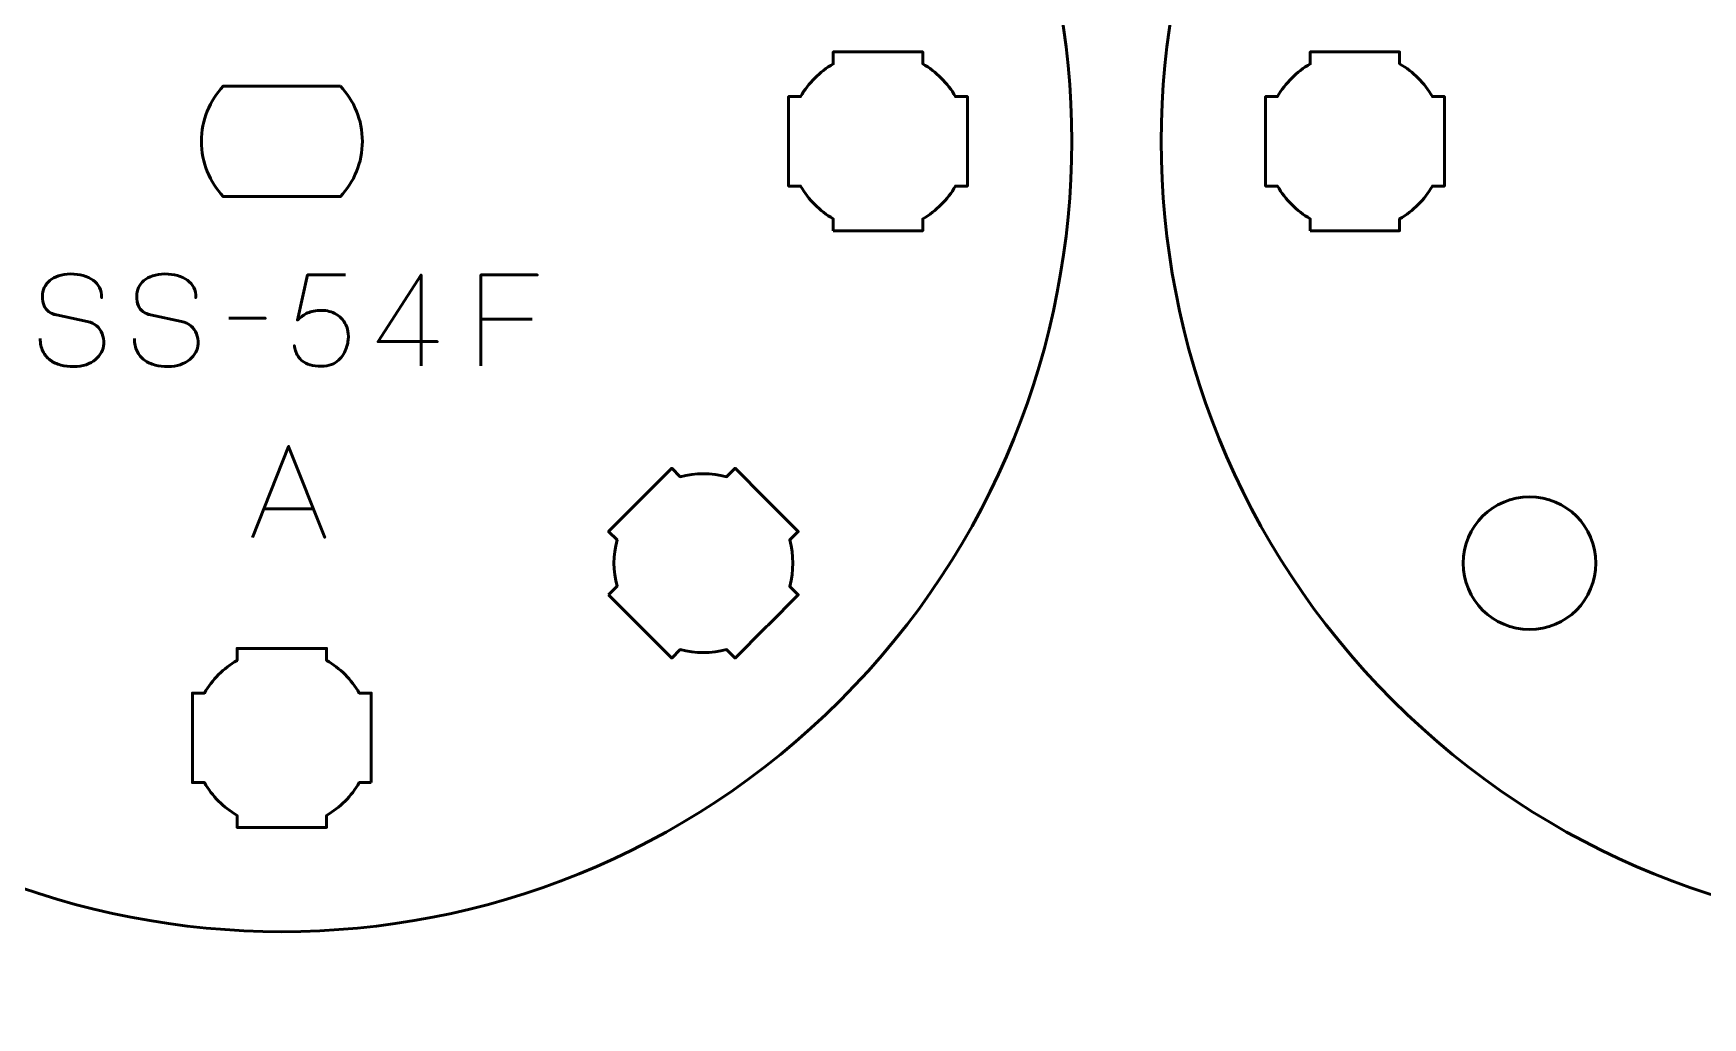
# Model space of a CAD drawing. Header units: centimetres. Extents: x -21 to 0, y -29.7 to 0.
# Drawn here: x -15.23 to -9.63, y -6.19 to -2.89 of the extents above; entities that cross this region are included whole.
import ezdxf

# ---------------------------------------------------------------- set-up
doc = ezdxf.new("R2010")
doc.units = ezdxf.units.CM
doc.header["$MEASUREMENT"] = 0
doc.layers.add('Layer 1', color=7, linetype='Continuous')

msp = doc.modelspace()

# ---------------------------------------------------------------- linework, layer by layer
at = {"layer": 'Layer 1', "color": 1, "lineweight": 53}
msp.add_open_spline([(-21.00003, -29.19995), (-21.00003, -29.19995), (-21.00003, -2.29992), (-21.00003, -2.29992), (-21.00003, -2.29992), (-21.00003, -2.21709), (-20.93286, -2.14992), (-20.85003, -2.14992), (-20.85003, -2.14992), (-20.7672, -2.14992), (-20.70003, -2.08275), (-20.70003, -1.99992), (-20.70003, -1.99992), (-20.70003, -1.91709), (-20.7672, -1.84992), (-20.85003, -1.84992), (-20.85003, -1.84992), (-20.93286, -1.84992), (-21.00003, -1.78275), (-21.00003, -1.69992), (-21.00003, -1.69992), (-21.00003, -1.61709), (-20.93286, -1.54992), (-20.85003, -1.54992), (-20.85003, -1.54992), (-20.7672, -1.54992), (-20.70003, -1.48275), (-20.70003, -1.39992), (-20.70003, -1.39992), (-20.70003, -1.31709), (-20.7672, -1.24992), (-20.85003, -1.24992), (-20.85003, -1.24992), (-20.93286, -1.24992), (-21.00003, -1.18275), (-21.00003, -1.09992), (-21.00003, -1.09992), (-21.00003, -1.09992), (-21.00003, -0.49992), (-21.00003, -0.49992), (-21.00003, -0.49992), (-21.00003, -0.22295), (-20.77694, 0.00004), (-20.49994, 0.00004), (-20.49994, 0.00004), (-20.49994, 0.00004), (-0.50008, 0.00004), (-0.50008, 0.00004), (-0.50008, 0.00004), (-0.22294, 0.00004), (0.00002, -0.22295), (0.00002, -0.49992), (0.00002, -0.49992), (0.00002, -0.49992), (0.00002, -29.19995), (0.00002, -29.19995), (0.00002, -29.19995), (0.00002, -29.47695), (-0.22294, -29.70004), (-0.50008, -29.70004), (-0.50008, -29.70004), (-0.50008, -29.70004), (-20.49994, -29.70004), (-20.49994, -29.70004), (-20.49994, -29.70004), (-20.77694, -29.70004), (-21.00003, -29.47695), (-21.00003, -29.19995)], degree=3, knots=[0, 0, 0, 0, 0.0588235, 0.0588235, 0.0588235, 0.0588235, 0.1176471, 0.1176471, 0.1176471, 0.1176471, 0.1764706, 0.1764706, 0.1764706, 0.1764706, 0.2352941, 0.2352941, 0.2352941, 0.2352941, 0.2941176, 0.2941176, 0.2941176, 0.2941176, 0.3529412, 0.3529412, 0.3529412, 0.3529412, 0.4117647, 0.4117647, 0.4117647, 0.4117647, 0.4705882, 0.4705882, 0.4705882, 0.4705882, 0.5294118, 0.5294118, 0.5294118, 0.5294118, 0.5882353, 0.5882353, 0.5882353, 0.5882353, 0.6470588, 0.6470588, 0.6470588, 0.6470588, 0.7058824, 0.7058824, 0.7058824, 0.7058824, 0.7647059, 0.7647059, 0.7647059, 0.7647059, 0.8235294, 0.8235294, 0.8235294, 0.8235294, 0.8823529, 0.8823529, 0.8823529, 0.8823529, 0.9411765, 0.9411765, 0.9411765, 0.9411765, 1, 1, 1, 1], dxfattribs=at)
at = {"layer": 'Layer 1', "color": 3, "lineweight": 53}
for points in [[(-16.27383, -1.37613), (-15.23913, -0.34143), (-13.5609, -0.34143), (-12.52617, -1.37616), (-12.52617, -1.37616), (-11.49147, -2.41086), (-11.49147, -4.0891), (-12.52617, -5.1238), (-12.52617, -5.1238), (-13.5609, -6.15853), (-15.23913, -6.15853), (-16.27383, -5.12383), (-16.27383, -5.12383), (-17.30856, -4.0891), (-17.30856, -2.41086), (-16.27383, -1.37613)], [(-10.67383, -1.37613), (-9.63913, -0.34143), (-7.9609, -0.34143), (-6.92617, -1.37616), (-6.92617, -1.37616), (-5.89147, -2.41086), (-5.89147, -4.0891), (-6.92617, -5.1238), (-6.92617, -5.1238), (-7.9609, -6.15853), (-9.63913, -6.15853), (-10.67383, -5.12383), (-10.67383, -5.12383), (-11.70856, -4.0891), (-11.70856, -2.41086), (-10.67383, -1.37613)]]:
    msp.add_open_spline(points, degree=3, knots=[0, 0, 0, 0, 0.25, 0.25, 0.25, 0.25, 0.5, 0.5, 0.5, 0.5, 0.75, 0.75, 0.75, 0.75, 1, 1, 1, 1], dxfattribs=at)
at = {"layer": 'Layer 1', "lineweight": 53}
for points, knots in [([(-12.55006, -3.54994), (-12.55006, -3.54994), (-12.55006, -3.50974), (-12.55006, -3.50974), (-12.55006, -3.50974), (-12.59558, -3.48341), (-12.63351, -3.44545), (-12.65984, -3.39994), (-12.65984, -3.39994), (-12.65984, -3.39994), (-12.70006, -3.39994), (-12.70006, -3.39994), (-12.70006, -3.39994), (-12.70006, -3.39994), (-12.70006, -3.09994), (-12.70006, -3.09994), (-12.70006, -3.09994), (-12.70006, -3.09994), (-12.65987, -3.09994), (-12.65987, -3.09994), (-12.65987, -3.09994), (-12.63354, -3.05441), (-12.59559, -3.01642), (-12.55006, -2.99006), (-12.55006, -2.99006), (-12.55006, -2.99006), (-12.55006, -2.94994), (-12.55006, -2.94994), (-12.55006, -2.94994), (-12.55006, -2.94994), (-12.40464, -2.94994), (-12.40464, -2.94994), (-12.40464, -2.94994), (-12.40464, -2.94994), (-12.39999, -2.94988), (-12.39999, -2.94988), (-12.39999, -2.94988), (-12.39999, -2.94988), (-12.39535, -2.94994), (-12.39535, -2.94994), (-12.39535, -2.94994), (-12.39535, -2.94994), (-12.25006, -2.94994), (-12.25006, -2.94994), (-12.25006, -2.94994), (-12.25006, -2.94994), (-12.25006, -2.99001), (-12.25006, -2.99001), (-12.25006, -2.99001), (-12.20449, -3.01636), (-12.16648, -3.05436), (-12.14012, -3.09994), (-12.14012, -3.09994), (-12.14012, -3.09994), (-12.10006, -3.09994), (-12.10006, -3.09994), (-12.10006, -3.09994), (-12.10006, -3.09994), (-12.10006, -3.24322), (-12.10006, -3.24322), (-12.10006, -3.24322), (-12.10006, -3.24322), (-12.09998, -3.24989), (-12.09998, -3.24989), (-12.09998, -3.24989), (-12.09998, -3.24989), (-12.10006, -3.25657), (-12.10006, -3.25657), (-12.10006, -3.25657), (-12.10006, -3.25657), (-12.10006, -3.39994), (-12.10006, -3.39994), (-12.10006, -3.39994), (-12.10006, -3.39994), (-12.14016, -3.39994), (-12.14016, -3.39994), (-12.14016, -3.39994), (-12.16652, -3.44548), (-12.20451, -3.48346), (-12.25006, -3.50979), (-12.25006, -3.50979), (-12.25006, -3.50979), (-12.25006, -3.54994), (-12.25006, -3.54994), (-12.25006, -3.54994), (-12.25006, -3.54994), (-12.55006, -3.54994), (-12.55006, -3.54994)], [0, 0, 0, 0, 0.0454545, 0.0454545, 0.0454545, 0.0454545, 0.0909091, 0.0909091, 0.0909091, 0.0909091, 0.1363636, 0.1363636, 0.1363636, 0.1363636, 0.1818182, 0.1818182, 0.1818182, 0.1818182, 0.2272727, 0.2272727, 0.2272727, 0.2272727, 0.2727273, 0.2727273, 0.2727273, 0.2727273, 0.3181818, 0.3181818, 0.3181818, 0.3181818, 0.3636364, 0.3636364, 0.3636364, 0.3636364, 0.4090909, 0.4090909, 0.4090909, 0.4090909, 0.4545455, 0.4545455, 0.4545455, 0.4545455, 0.5, 0.5, 0.5, 0.5, 0.5454545, 0.5454545, 0.5454545, 0.5454545, 0.5909091, 0.5909091, 0.5909091, 0.5909091, 0.6363636, 0.6363636, 0.6363636, 0.6363636, 0.6818182, 0.6818182, 0.6818182, 0.6818182, 0.7272727, 0.7272727, 0.7272727, 0.7272727, 0.7727273, 0.7727273, 0.7727273, 0.7727273, 0.8181818, 0.8181818, 0.8181818, 0.8181818, 0.8636364, 0.8636364, 0.8636364, 0.8636364, 0.9090909, 0.9090909, 0.9090909, 0.9090909, 0.9545455, 0.9545455, 0.9545455, 0.9545455, 1, 1, 1, 1]), ([(-10.95006, -3.54994), (-10.95006, -3.54994), (-10.95006, -3.50974), (-10.95006, -3.50974), (-10.95006, -3.50974), (-10.99558, -3.48341), (-11.03351, -3.44545), (-11.05984, -3.39994), (-11.05984, -3.39994), (-11.05984, -3.39994), (-11.10006, -3.39994), (-11.10006, -3.39994), (-11.10006, -3.39994), (-11.10006, -3.39994), (-11.10006, -3.09994), (-11.10006, -3.09994), (-11.10006, -3.09994), (-11.10006, -3.09994), (-11.05987, -3.09994), (-11.05987, -3.09994), (-11.05987, -3.09994), (-11.03354, -3.05441), (-10.99559, -3.01642), (-10.95006, -2.99006), (-10.95006, -2.99006), (-10.95006, -2.99006), (-10.95006, -2.94994), (-10.95006, -2.94994), (-10.95006, -2.94994), (-10.95006, -2.94994), (-10.80464, -2.94994), (-10.80464, -2.94994), (-10.80464, -2.94994), (-10.80464, -2.94994), (-10.79999, -2.94988), (-10.79999, -2.94988), (-10.79999, -2.94988), (-10.79999, -2.94988), (-10.79535, -2.94994), (-10.79535, -2.94994), (-10.79535, -2.94994), (-10.79535, -2.94994), (-10.65006, -2.94994), (-10.65006, -2.94994), (-10.65006, -2.94994), (-10.65006, -2.94994), (-10.65006, -2.99001), (-10.65006, -2.99001), (-10.65006, -2.99001), (-10.60449, -3.01636), (-10.56648, -3.05436), (-10.54012, -3.09994), (-10.54012, -3.09994), (-10.54012, -3.09994), (-10.50006, -3.09994), (-10.50006, -3.09994), (-10.50006, -3.09994), (-10.50006, -3.09994), (-10.50006, -3.24322), (-10.50006, -3.24322), (-10.50006, -3.24322), (-10.50006, -3.24322), (-10.49998, -3.24989), (-10.49998, -3.24989), (-10.49998, -3.24989), (-10.49998, -3.24989), (-10.50006, -3.25657), (-10.50006, -3.25657), (-10.50006, -3.25657), (-10.50006, -3.25657), (-10.50006, -3.39994), (-10.50006, -3.39994), (-10.50006, -3.39994), (-10.50006, -3.39994), (-10.54016, -3.39994), (-10.54016, -3.39994), (-10.54016, -3.39994), (-10.56652, -3.44548), (-10.60451, -3.48346), (-10.65006, -3.50979), (-10.65006, -3.50979), (-10.65006, -3.50979), (-10.65006, -3.54994), (-10.65006, -3.54994), (-10.65006, -3.54994), (-10.65006, -3.54994), (-10.95006, -3.54994), (-10.95006, -3.54994)], [0, 0, 0, 0, 0.0454545, 0.0454545, 0.0454545, 0.0454545, 0.0909091, 0.0909091, 0.0909091, 0.0909091, 0.1363636, 0.1363636, 0.1363636, 0.1363636, 0.1818182, 0.1818182, 0.1818182, 0.1818182, 0.2272727, 0.2272727, 0.2272727, 0.2272727, 0.2727273, 0.2727273, 0.2727273, 0.2727273, 0.3181818, 0.3181818, 0.3181818, 0.3181818, 0.3636364, 0.3636364, 0.3636364, 0.3636364, 0.4090909, 0.4090909, 0.4090909, 0.4090909, 0.4545455, 0.4545455, 0.4545455, 0.4545455, 0.5, 0.5, 0.5, 0.5, 0.5454545, 0.5454545, 0.5454545, 0.5454545, 0.5909091, 0.5909091, 0.5909091, 0.5909091, 0.6363636, 0.6363636, 0.6363636, 0.6363636, 0.6818182, 0.6818182, 0.6818182, 0.6818182, 0.7272727, 0.7272727, 0.7272727, 0.7272727, 0.7727273, 0.7727273, 0.7727273, 0.7727273, 0.8181818, 0.8181818, 0.8181818, 0.8181818, 0.8636364, 0.8636364, 0.8636364, 0.8636364, 0.9090909, 0.9090909, 0.9090909, 0.9090909, 0.9545455, 0.9545455, 0.9545455, 0.9545455, 1, 1, 1, 1]), ([(-14.20342, -3.0649), (-14.15792, -3.11323), (-14.13002, -3.17831), (-14.13002, -3.24991), (-14.13002, -3.24991), (-14.13002, -3.3215), (-14.15792, -3.38658), (-14.2034, -3.4349), (-14.2034, -3.4349), (-14.2034, -3.4349), (-14.59664, -3.4349), (-14.59664, -3.4349), (-14.59664, -3.4349), (-14.64212, -3.38658), (-14.67002, -3.3215), (-14.67002, -3.24991), (-14.67002, -3.24991), (-14.67002, -3.17831), (-14.64212, -3.11323), (-14.59662, -3.0649), (-14.59662, -3.0649), (-14.59662, -3.0649), (-14.20342, -3.0649), (-14.20342, -3.0649)], [0, 0, 0, 0, 0.1666667, 0.1666667, 0.1666667, 0.1666667, 0.3333333, 0.3333333, 0.3333333, 0.3333333, 0.5, 0.5, 0.5, 0.5, 0.6666667, 0.6666667, 0.6666667, 0.6666667, 0.8333333, 0.8333333, 0.8333333, 0.8333333, 1, 1, 1, 1]), ([(-13.30404, -4.77022), (-13.30404, -4.77022), (-13.27562, -4.7418), (-13.27562, -4.7418), (-13.27562, -4.7418), (-13.28919, -4.69099), (-13.28917, -4.63733), (-13.2756, -4.58653), (-13.2756, -4.58653), (-13.2756, -4.58653), (-13.30404, -4.55809), (-13.30404, -4.55809), (-13.30404, -4.55809), (-13.30404, -4.55809), (-13.09191, -4.34596), (-13.09191, -4.34596), (-13.09191, -4.34596), (-13.09191, -4.34596), (-13.06349, -4.37438), (-13.06349, -4.37438), (-13.06349, -4.37438), (-13.01268, -4.3608), (-12.95898, -4.36077), (-12.90815, -4.37433), (-12.90815, -4.37433), (-12.90815, -4.37433), (-12.87978, -4.34596), (-12.87978, -4.34596), (-12.87978, -4.34596), (-12.87978, -4.34596), (-12.77695, -4.44878), (-12.77695, -4.44878), (-12.77695, -4.44878), (-12.77695, -4.44878), (-12.77362, -4.45203), (-12.77362, -4.45203), (-12.77362, -4.45203), (-12.77362, -4.45203), (-12.77038, -4.45535), (-12.77038, -4.45535), (-12.77038, -4.45535), (-12.77038, -4.45535), (-12.66765, -4.55809), (-12.66765, -4.55809), (-12.66765, -4.55809), (-12.66765, -4.55809), (-12.69598, -4.58642), (-12.69598, -4.58642), (-12.69598, -4.58642), (-12.68239, -4.63728), (-12.68238, -4.69103), (-12.69597, -4.74189), (-12.69597, -4.74189), (-12.69597, -4.74189), (-12.66765, -4.77022), (-12.66765, -4.77022), (-12.66765, -4.77022), (-12.66765, -4.77022), (-12.76896, -4.87154), (-12.76896, -4.87154), (-12.76896, -4.87154), (-12.76896, -4.87154), (-12.77362, -4.87631), (-12.77362, -4.87631), (-12.77362, -4.87631), (-12.77362, -4.87631), (-12.7784, -4.88098), (-12.7784, -4.88098), (-12.7784, -4.88098), (-12.7784, -4.88098), (-12.87978, -4.98235), (-12.87978, -4.98235), (-12.87978, -4.98235), (-12.87978, -4.98235), (-12.90813, -4.954), (-12.90813, -4.954), (-12.90813, -4.954), (-12.95897, -4.96756), (-13.01269, -4.96755), (-13.06352, -4.95396), (-13.06352, -4.95396), (-13.06352, -4.95396), (-13.09191, -4.98235), (-13.09191, -4.98235), (-13.09191, -4.98235), (-13.09191, -4.98235), (-13.30404, -4.77022), (-13.30404, -4.77022)], [0, 0, 0, 0, 0.0454545, 0.0454545, 0.0454545, 0.0454545, 0.0909091, 0.0909091, 0.0909091, 0.0909091, 0.1363636, 0.1363636, 0.1363636, 0.1363636, 0.1818182, 0.1818182, 0.1818182, 0.1818182, 0.2272727, 0.2272727, 0.2272727, 0.2272727, 0.2727273, 0.2727273, 0.2727273, 0.2727273, 0.3181818, 0.3181818, 0.3181818, 0.3181818, 0.3636364, 0.3636364, 0.3636364, 0.3636364, 0.4090909, 0.4090909, 0.4090909, 0.4090909, 0.4545455, 0.4545455, 0.4545455, 0.4545455, 0.5, 0.5, 0.5, 0.5, 0.5454545, 0.5454545, 0.5454545, 0.5454545, 0.5909091, 0.5909091, 0.5909091, 0.5909091, 0.6363636, 0.6363636, 0.6363636, 0.6363636, 0.6818182, 0.6818182, 0.6818182, 0.6818182, 0.7272727, 0.7272727, 0.7272727, 0.7272727, 0.7727273, 0.7727273, 0.7727273, 0.7727273, 0.8181818, 0.8181818, 0.8181818, 0.8181818, 0.8636364, 0.8636364, 0.8636364, 0.8636364, 0.9090909, 0.9090909, 0.9090909, 0.9090909, 0.9545455, 0.9545455, 0.9545455, 0.9545455, 1, 1, 1, 1]), ([(-10.21425, -4.44167), (-10.09138, -4.44167), (-9.99175, -4.54131), (-9.99175, -4.66418), (-9.99175, -4.66418), (-9.99175, -4.78704), (-10.09138, -4.88668), (-10.21425, -4.88668), (-10.21425, -4.88668), (-10.33711, -4.88668), (-10.43675, -4.78704), (-10.43675, -4.66418), (-10.43675, -4.66418), (-10.43675, -4.54131), (-10.33711, -4.44167), (-10.21425, -4.44167)], [0, 0, 0, 0, 0.25, 0.25, 0.25, 0.25, 0.5, 0.5, 0.5, 0.5, 0.75, 0.75, 0.75, 0.75, 1, 1, 1, 1]), ([(-14.09999, -5.39996), (-14.09999, -5.39996), (-14.14019, -5.39996), (-14.14019, -5.39996), (-14.14019, -5.39996), (-14.16652, -5.44548), (-14.20448, -5.48341), (-14.24999, -5.50974), (-14.24999, -5.50974), (-14.24999, -5.50974), (-14.24999, -5.54996), (-14.24999, -5.54996), (-14.24999, -5.54996), (-14.24999, -5.54996), (-14.54999, -5.54996), (-14.54999, -5.54996), (-14.54999, -5.54996), (-14.54999, -5.54996), (-14.54999, -5.50977), (-14.54999, -5.50977), (-14.54999, -5.50977), (-14.59552, -5.48344), (-14.63351, -5.44549), (-14.65987, -5.39996), (-14.65987, -5.39996), (-14.65987, -5.39996), (-14.69999, -5.39996), (-14.69999, -5.39996), (-14.69999, -5.39996), (-14.69999, -5.39996), (-14.69999, -5.25454), (-14.69999, -5.25454), (-14.69999, -5.25454), (-14.69999, -5.25454), (-14.70005, -5.24989), (-14.70005, -5.24989), (-14.70005, -5.24989), (-14.70005, -5.24989), (-14.69999, -5.24525), (-14.69999, -5.24525), (-14.69999, -5.24525), (-14.69999, -5.24525), (-14.69999, -5.09996), (-14.69999, -5.09996), (-14.69999, -5.09996), (-14.69999, -5.09996), (-14.65992, -5.09996), (-14.65992, -5.09996), (-14.65992, -5.09996), (-14.63357, -5.05439), (-14.59557, -5.01638), (-14.54999, -4.99002), (-14.54999, -4.99002), (-14.54999, -4.99002), (-14.54999, -4.94996), (-14.54999, -4.94996), (-14.54999, -4.94996), (-14.54999, -4.94996), (-14.40671, -4.94996), (-14.40671, -4.94996), (-14.40671, -4.94996), (-14.40671, -4.94996), (-14.40004, -4.94988), (-14.40004, -4.94988), (-14.40004, -4.94988), (-14.40004, -4.94988), (-14.39336, -4.94996), (-14.39336, -4.94996), (-14.39336, -4.94996), (-14.39336, -4.94996), (-14.24999, -4.94996), (-14.24999, -4.94996), (-14.24999, -4.94996), (-14.24999, -4.94996), (-14.24999, -4.99006), (-14.24999, -4.99006), (-14.24999, -4.99006), (-14.20445, -5.01642), (-14.16647, -5.05441), (-14.14014, -5.09996), (-14.14014, -5.09996), (-14.14014, -5.09996), (-14.09999, -5.09996), (-14.09999, -5.09996), (-14.09999, -5.09996), (-14.09999, -5.09996), (-14.09999, -5.39996), (-14.09999, -5.39996)], [0, 0, 0, 0, 0.0454545, 0.0454545, 0.0454545, 0.0454545, 0.0909091, 0.0909091, 0.0909091, 0.0909091, 0.1363636, 0.1363636, 0.1363636, 0.1363636, 0.1818182, 0.1818182, 0.1818182, 0.1818182, 0.2272727, 0.2272727, 0.2272727, 0.2272727, 0.2727273, 0.2727273, 0.2727273, 0.2727273, 0.3181818, 0.3181818, 0.3181818, 0.3181818, 0.3636364, 0.3636364, 0.3636364, 0.3636364, 0.4090909, 0.4090909, 0.4090909, 0.4090909, 0.4545455, 0.4545455, 0.4545455, 0.4545455, 0.5, 0.5, 0.5, 0.5, 0.5454545, 0.5454545, 0.5454545, 0.5454545, 0.5909091, 0.5909091, 0.5909091, 0.5909091, 0.6363636, 0.6363636, 0.6363636, 0.6363636, 0.6818182, 0.6818182, 0.6818182, 0.6818182, 0.7272727, 0.7272727, 0.7272727, 0.7272727, 0.7727273, 0.7727273, 0.7727273, 0.7727273, 0.8181818, 0.8181818, 0.8181818, 0.8181818, 0.8636364, 0.8636364, 0.8636364, 0.8636364, 0.9090909, 0.9090909, 0.9090909, 0.9090909, 0.9545455, 0.9545455, 0.9545455, 0.9545455, 1, 1, 1, 1])]:
    msp.add_open_spline(points, degree=3, knots=knots, dxfattribs=at)
at = {"layer": 'Layer 1', "color": 5, "lineweight": 53}
for points, knots in [([(-15.21074, -3.91053), (-15.2106, -3.9274), (-15.20764, -3.94186), (-15.20171, -3.95393), (-15.20171, -3.95393), (-15.19585, -3.96592), (-15.18767, -3.97573), (-15.17737, -3.98335), (-15.17737, -3.98335), (-15.167, -3.9909), (-15.15507, -3.99647), (-15.1416, -4.00007), (-15.1416, -4.00007), (-15.12819, -4.0036), (-15.1138, -4.00536), (-15.09856, -4.00536), (-15.09856, -4.00536), (-15.08318, -4.00529), (-15.06935, -4.00303), (-15.057, -3.99873), (-15.057, -3.99873), (-15.04472, -3.99442), (-15.03421, -3.98864), (-15.02539, -3.98137), (-15.02539, -3.98137), (-15.01664, -3.9741), (-15.00987, -3.96599), (-15.00507, -3.95696), (-15.00507, -3.95696), (-15.00027, -3.94793), (-14.99773, -3.93869), (-14.99738, -3.92916), (-14.99738, -3.92916), (-14.99696, -3.91667), (-14.99879, -3.90524), (-15.00281, -3.89494), (-15.00281, -3.89494), (-15.00684, -3.88464), (-15.01305, -3.87603), (-15.02144, -3.86898), (-15.02144, -3.86898), (-15.02977, -3.86192), (-15.04028, -3.85698), (-15.05284, -3.85423), (-15.05284, -3.85423), (-15.05284, -3.85423), (-15.15655, -3.83179), (-15.15655, -3.83179), (-15.15655, -3.83179), (-15.16629, -3.82975), (-15.17469, -3.82629), (-15.1816, -3.82149), (-15.1816, -3.82149), (-15.18852, -3.81663), (-15.19388, -3.80992), (-15.19755, -3.80131), (-15.19755, -3.80131), (-15.20122, -3.79278), (-15.20312, -3.78191), (-15.20312, -3.76872), (-15.20312, -3.76872), (-15.20312, -3.7587), (-15.20107, -3.74925), (-15.19691, -3.74036), (-15.19691, -3.74036), (-15.19282, -3.73147), (-15.18675, -3.72363), (-15.17878, -3.71672), (-15.17878, -3.71672), (-15.17081, -3.70988), (-15.16093, -3.70451), (-15.14922, -3.70063), (-15.14922, -3.70063), (-15.13743, -3.69668), (-15.12396, -3.69471), (-15.10872, -3.69464), (-15.10872, -3.69464), (-15.09341, -3.69464), (-15.07937, -3.6964), (-15.06653, -3.69993), (-15.06653, -3.69993), (-15.05376, -3.70346), (-15.04268, -3.70854), (-15.03337, -3.71531), (-15.03337, -3.71531), (-15.02405, -3.72208), (-15.01686, -3.73041), (-15.01192, -3.74014), (-15.01192, -3.74014), (-15.00698, -3.74995), (-15.00465, -3.76117), (-15.005, -3.7738), (-15.005, -3.7738), (-15.00465, -3.76117), (-15.00698, -3.74995), (-15.01192, -3.74014), (-15.01192, -3.74014), (-15.01686, -3.73041), (-15.02405, -3.72208), (-15.03337, -3.71531), (-15.03337, -3.71531), (-15.04268, -3.70854), (-15.05376, -3.70346), (-15.06653, -3.69993), (-15.06653, -3.69993), (-15.07937, -3.6964), (-15.09341, -3.69464), (-15.10872, -3.69464), (-15.10872, -3.69464), (-15.12396, -3.69471), (-15.13743, -3.69668), (-15.14922, -3.70063), (-15.14922, -3.70063), (-15.16093, -3.70451), (-15.17081, -3.70988), (-15.17878, -3.71672), (-15.17878, -3.71672), (-15.18675, -3.72363), (-15.19282, -3.73147), (-15.19691, -3.74036), (-15.19691, -3.74036), (-15.20107, -3.74925), (-15.20312, -3.7587), (-15.20312, -3.76872), (-15.20312, -3.76872), (-15.20312, -3.78191), (-15.20129, -3.79278), (-15.19776, -3.80124), (-15.19776, -3.80124), (-15.19416, -3.80978), (-15.18887, -3.81641), (-15.18195, -3.82128), (-15.18195, -3.82128), (-15.17504, -3.82608), (-15.16657, -3.82961), (-15.15655, -3.83179), (-15.15655, -3.83179), (-15.15655, -3.83179), (-15.05284, -3.85423), (-15.05284, -3.85423), (-15.05284, -3.85423), (-15.04, -3.85698), (-15.02941, -3.86192), (-15.02109, -3.86898), (-15.02109, -3.86898), (-15.01269, -3.87603), (-15.00655, -3.88464), (-15.0026, -3.89494), (-15.0026, -3.89494), (-14.99872, -3.90524), (-14.99696, -3.91667), (-14.99738, -3.92916), (-14.99738, -3.92916), (-14.99773, -3.93869), (-15.00027, -3.94793), (-15.00507, -3.95696), (-15.00507, -3.95696), (-15.00987, -3.96599), (-15.01664, -3.9741), (-15.02539, -3.98137), (-15.02539, -3.98137), (-15.03421, -3.98864), (-15.04472, -3.99442), (-15.057, -3.99873), (-15.057, -3.99873), (-15.06935, -4.00303), (-15.08318, -4.00529), (-15.09856, -4.00536), (-15.09856, -4.00536), (-15.1138, -4.00536), (-15.12819, -4.0036), (-15.1416, -4.00007), (-15.1416, -4.00007), (-15.15507, -3.99647), (-15.167, -3.9909), (-15.17737, -3.98335), (-15.17737, -3.98335), (-15.18767, -3.97573), (-15.19585, -3.96592), (-15.20171, -3.95393), (-15.20171, -3.95393), (-15.20764, -3.94186), (-15.2106, -3.9274), (-15.21074, -3.91053)], [0, 0, 0, 0, 0.0217391, 0.0217391, 0.0217391, 0.0217391, 0.0434783, 0.0434783, 0.0434783, 0.0434783, 0.0652174, 0.0652174, 0.0652174, 0.0652174, 0.0869565, 0.0869565, 0.0869565, 0.0869565, 0.1086957, 0.1086957, 0.1086957, 0.1086957, 0.1304348, 0.1304348, 0.1304348, 0.1304348, 0.1521739, 0.1521739, 0.1521739, 0.1521739, 0.173913, 0.173913, 0.173913, 0.173913, 0.1956522, 0.1956522, 0.1956522, 0.1956522, 0.2173913, 0.2173913, 0.2173913, 0.2173913, 0.2391304, 0.2391304, 0.2391304, 0.2391304, 0.2608696, 0.2608696, 0.2608696, 0.2608696, 0.2826087, 0.2826087, 0.2826087, 0.2826087, 0.3043478, 0.3043478, 0.3043478, 0.3043478, 0.326087, 0.326087, 0.326087, 0.326087, 0.3478261, 0.3478261, 0.3478261, 0.3478261, 0.3695652, 0.3695652, 0.3695652, 0.3695652, 0.3913043, 0.3913043, 0.3913043, 0.3913043, 0.4130435, 0.4130435, 0.4130435, 0.4130435, 0.4347826, 0.4347826, 0.4347826, 0.4347826, 0.4565217, 0.4565217, 0.4565217, 0.4565217, 0.4782609, 0.4782609, 0.4782609, 0.4782609, 0.5, 0.5, 0.5, 0.5, 0.5217391, 0.5217391, 0.5217391, 0.5217391, 0.5434783, 0.5434783, 0.5434783, 0.5434783, 0.5652174, 0.5652174, 0.5652174, 0.5652174, 0.5869565, 0.5869565, 0.5869565, 0.5869565, 0.6086957, 0.6086957, 0.6086957, 0.6086957, 0.6304348, 0.6304348, 0.6304348, 0.6304348, 0.6521739, 0.6521739, 0.6521739, 0.6521739, 0.673913, 0.673913, 0.673913, 0.673913, 0.6956522, 0.6956522, 0.6956522, 0.6956522, 0.7173913, 0.7173913, 0.7173913, 0.7173913, 0.7391304, 0.7391304, 0.7391304, 0.7391304, 0.7608696, 0.7608696, 0.7608696, 0.7608696, 0.7826087, 0.7826087, 0.7826087, 0.7826087, 0.8043478, 0.8043478, 0.8043478, 0.8043478, 0.826087, 0.826087, 0.826087, 0.826087, 0.8478261, 0.8478261, 0.8478261, 0.8478261, 0.8695652, 0.8695652, 0.8695652, 0.8695652, 0.8913043, 0.8913043, 0.8913043, 0.8913043, 0.9130435, 0.9130435, 0.9130435, 0.9130435, 0.9347826, 0.9347826, 0.9347826, 0.9347826, 0.9565217, 0.9565217, 0.9565217, 0.9565217, 0.9782609, 0.9782609, 0.9782609, 0.9782609, 1, 1, 1, 1]), ([(-14.89451, -3.91053), (-14.89437, -3.9274), (-14.89141, -3.94186), (-14.88548, -3.95393), (-14.88548, -3.95393), (-14.87962, -3.96592), (-14.87144, -3.97573), (-14.86114, -3.98335), (-14.86114, -3.98335), (-14.85077, -3.9909), (-14.83884, -3.99647), (-14.82537, -4.00007), (-14.82537, -4.00007), (-14.81196, -4.0036), (-14.79757, -4.00536), (-14.78233, -4.00536), (-14.78233, -4.00536), (-14.76695, -4.00529), (-14.75312, -4.00303), (-14.74077, -3.99873), (-14.74077, -3.99873), (-14.72849, -3.99442), (-14.71798, -3.98864), (-14.70916, -3.98137), (-14.70916, -3.98137), (-14.70041, -3.9741), (-14.69364, -3.96599), (-14.68884, -3.95696), (-14.68884, -3.95696), (-14.68404, -3.94793), (-14.6815, -3.93869), (-14.68115, -3.92916), (-14.68115, -3.92916), (-14.68073, -3.91667), (-14.68256, -3.90524), (-14.68658, -3.89494), (-14.68658, -3.89494), (-14.69061, -3.88464), (-14.69682, -3.87603), (-14.70521, -3.86898), (-14.70521, -3.86898), (-14.71354, -3.86192), (-14.72405, -3.85698), (-14.73661, -3.85423), (-14.73661, -3.85423), (-14.73661, -3.85423), (-14.84032, -3.83179), (-14.84032, -3.83179), (-14.84032, -3.83179), (-14.85006, -3.82975), (-14.85846, -3.82629), (-14.86537, -3.82149), (-14.86537, -3.82149), (-14.87229, -3.81663), (-14.87765, -3.80992), (-14.88132, -3.80131), (-14.88132, -3.80131), (-14.88499, -3.79278), (-14.88689, -3.78191), (-14.88689, -3.76872), (-14.88689, -3.76872), (-14.88689, -3.7587), (-14.88484, -3.74925), (-14.88068, -3.74036), (-14.88068, -3.74036), (-14.87659, -3.73147), (-14.87052, -3.72363), (-14.86255, -3.71672), (-14.86255, -3.71672), (-14.85458, -3.70988), (-14.8447, -3.70451), (-14.83299, -3.70063), (-14.83299, -3.70063), (-14.8212, -3.69668), (-14.80773, -3.69471), (-14.79249, -3.69464), (-14.79249, -3.69464), (-14.77718, -3.69464), (-14.76314, -3.6964), (-14.7503, -3.69993), (-14.7503, -3.69993), (-14.73753, -3.70346), (-14.72645, -3.70854), (-14.71714, -3.71531), (-14.71714, -3.71531), (-14.70782, -3.72208), (-14.70063, -3.73041), (-14.69569, -3.74014), (-14.69569, -3.74014), (-14.69075, -3.74995), (-14.68842, -3.76117), (-14.68877, -3.7738), (-14.68877, -3.7738), (-14.68842, -3.76117), (-14.69075, -3.74995), (-14.69569, -3.74014), (-14.69569, -3.74014), (-14.70063, -3.73041), (-14.70782, -3.72208), (-14.71714, -3.71531), (-14.71714, -3.71531), (-14.72645, -3.70854), (-14.73753, -3.70346), (-14.7503, -3.69993), (-14.7503, -3.69993), (-14.76314, -3.6964), (-14.77718, -3.69464), (-14.79249, -3.69464), (-14.79249, -3.69464), (-14.80773, -3.69471), (-14.8212, -3.69668), (-14.83299, -3.70063), (-14.83299, -3.70063), (-14.8447, -3.70451), (-14.85458, -3.70988), (-14.86255, -3.71672), (-14.86255, -3.71672), (-14.87052, -3.72363), (-14.87659, -3.73147), (-14.88068, -3.74036), (-14.88068, -3.74036), (-14.88484, -3.74925), (-14.88689, -3.7587), (-14.88689, -3.76872), (-14.88689, -3.76872), (-14.88689, -3.78191), (-14.88506, -3.79278), (-14.88153, -3.80124), (-14.88153, -3.80124), (-14.87793, -3.80978), (-14.87264, -3.81641), (-14.86572, -3.82128), (-14.86572, -3.82128), (-14.85881, -3.82608), (-14.85034, -3.82961), (-14.84032, -3.83179), (-14.84032, -3.83179), (-14.84032, -3.83179), (-14.73661, -3.85423), (-14.73661, -3.85423), (-14.73661, -3.85423), (-14.72377, -3.85698), (-14.71318, -3.86192), (-14.70486, -3.86898), (-14.70486, -3.86898), (-14.69646, -3.87603), (-14.69032, -3.88464), (-14.68637, -3.89494), (-14.68637, -3.89494), (-14.68249, -3.90524), (-14.68073, -3.91667), (-14.68115, -3.92916), (-14.68115, -3.92916), (-14.6815, -3.93869), (-14.68404, -3.94793), (-14.68884, -3.95696), (-14.68884, -3.95696), (-14.69364, -3.96599), (-14.70041, -3.9741), (-14.70916, -3.98137), (-14.70916, -3.98137), (-14.71798, -3.98864), (-14.72849, -3.99442), (-14.74077, -3.99873), (-14.74077, -3.99873), (-14.75312, -4.00303), (-14.76695, -4.00529), (-14.78233, -4.00536), (-14.78233, -4.00536), (-14.79757, -4.00536), (-14.81196, -4.0036), (-14.82537, -4.00007), (-14.82537, -4.00007), (-14.83884, -3.99647), (-14.85077, -3.9909), (-14.86114, -3.98335), (-14.86114, -3.98335), (-14.87144, -3.97573), (-14.87962, -3.96592), (-14.88548, -3.95393), (-14.88548, -3.95393), (-14.89141, -3.94186), (-14.89437, -3.9274), (-14.89451, -3.91053)], [0, 0, 0, 0, 0.0217391, 0.0217391, 0.0217391, 0.0217391, 0.0434783, 0.0434783, 0.0434783, 0.0434783, 0.0652174, 0.0652174, 0.0652174, 0.0652174, 0.0869565, 0.0869565, 0.0869565, 0.0869565, 0.1086957, 0.1086957, 0.1086957, 0.1086957, 0.1304348, 0.1304348, 0.1304348, 0.1304348, 0.1521739, 0.1521739, 0.1521739, 0.1521739, 0.173913, 0.173913, 0.173913, 0.173913, 0.1956522, 0.1956522, 0.1956522, 0.1956522, 0.2173913, 0.2173913, 0.2173913, 0.2173913, 0.2391304, 0.2391304, 0.2391304, 0.2391304, 0.2608696, 0.2608696, 0.2608696, 0.2608696, 0.2826087, 0.2826087, 0.2826087, 0.2826087, 0.3043478, 0.3043478, 0.3043478, 0.3043478, 0.326087, 0.326087, 0.326087, 0.326087, 0.3478261, 0.3478261, 0.3478261, 0.3478261, 0.3695652, 0.3695652, 0.3695652, 0.3695652, 0.3913043, 0.3913043, 0.3913043, 0.3913043, 0.4130435, 0.4130435, 0.4130435, 0.4130435, 0.4347826, 0.4347826, 0.4347826, 0.4347826, 0.4565217, 0.4565217, 0.4565217, 0.4565217, 0.4782609, 0.4782609, 0.4782609, 0.4782609, 0.5, 0.5, 0.5, 0.5, 0.5217391, 0.5217391, 0.5217391, 0.5217391, 0.5434783, 0.5434783, 0.5434783, 0.5434783, 0.5652174, 0.5652174, 0.5652174, 0.5652174, 0.5869565, 0.5869565, 0.5869565, 0.5869565, 0.6086957, 0.6086957, 0.6086957, 0.6086957, 0.6304348, 0.6304348, 0.6304348, 0.6304348, 0.6521739, 0.6521739, 0.6521739, 0.6521739, 0.673913, 0.673913, 0.673913, 0.673913, 0.6956522, 0.6956522, 0.6956522, 0.6956522, 0.7173913, 0.7173913, 0.7173913, 0.7173913, 0.7391304, 0.7391304, 0.7391304, 0.7391304, 0.7608696, 0.7608696, 0.7608696, 0.7608696, 0.7826087, 0.7826087, 0.7826087, 0.7826087, 0.8043478, 0.8043478, 0.8043478, 0.8043478, 0.826087, 0.826087, 0.826087, 0.826087, 0.8478261, 0.8478261, 0.8478261, 0.8478261, 0.8695652, 0.8695652, 0.8695652, 0.8695652, 0.8913043, 0.8913043, 0.8913043, 0.8913043, 0.9130435, 0.9130435, 0.9130435, 0.9130435, 0.9347826, 0.9347826, 0.9347826, 0.9347826, 0.9565217, 0.9565217, 0.9565217, 0.9565217, 0.9782609, 0.9782609, 0.9782609, 0.9782609, 1, 1, 1, 1]), ([(-14.1867, -3.6976), (-14.1867, -3.6976), (-14.3137, -3.6976), (-14.3137, -3.6976), (-14.3137, -3.6976), (-14.3137, -3.6976), (-14.34757, -3.84915), (-14.34757, -3.84915), (-14.34757, -3.84915), (-14.34164, -3.84407), (-14.336, -3.83949), (-14.33056, -3.83546), (-14.33056, -3.83546), (-14.3252, -3.83144), (-14.31956, -3.82806), (-14.31356, -3.82523), (-14.31356, -3.82523), (-14.30763, -3.82241), (-14.30086, -3.82029), (-14.29324, -3.81881), (-14.29324, -3.81881), (-14.28569, -3.81733), (-14.27666, -3.81655), (-14.26629, -3.81655), (-14.26629, -3.81655), (-14.25782, -3.81655), (-14.24935, -3.81768), (-14.24089, -3.82001), (-14.24089, -3.82001), (-14.23242, -3.82227), (-14.22438, -3.82573), (-14.21676, -3.83031), (-14.21676, -3.83031), (-14.20907, -3.83497), (-14.20229, -3.84076), (-14.19637, -3.84774), (-14.19637, -3.84774), (-14.19037, -3.85473), (-14.18564, -3.86291), (-14.18226, -3.87229), (-14.18226, -3.87229), (-14.1788, -3.88168), (-14.17704, -3.89233), (-14.17697, -3.90418), (-14.17697, -3.90418), (-14.17689, -3.90856), (-14.17739, -3.91406), (-14.17838, -3.92055), (-14.17838, -3.92055), (-14.17929, -3.92704), (-14.18099, -3.9341), (-14.18339, -3.94158), (-14.18339, -3.94158), (-14.18578, -3.94906), (-14.18917, -3.95647), (-14.19347, -3.9638), (-14.19347, -3.9638), (-14.19778, -3.97114), (-14.20328, -3.97784), (-14.20991, -3.98391), (-14.20991, -3.98391), (-14.21655, -3.98998), (-14.22459, -3.99485), (-14.23397, -3.99852), (-14.23397, -3.99852), (-14.24343, -4.00211), (-14.25451, -4.00402), (-14.26713, -4.00409), (-14.26713, -4.00409), (-14.28223, -4.00402), (-14.29493, -4.0024), (-14.30523, -3.99936), (-14.30523, -3.99936), (-14.31554, -3.99626), (-14.32393, -3.99224), (-14.33042, -3.98716), (-14.33042, -3.98716), (-14.33698, -3.98208), (-14.34206, -3.9765), (-14.34573, -3.97044), (-14.34573, -3.97044), (-14.3494, -3.96437), (-14.35215, -3.9583), (-14.35399, -3.95223), (-14.35399, -3.95223), (-14.35582, -3.94616), (-14.35723, -3.94059), (-14.35815, -3.93551), (-14.35815, -3.93551), (-14.35723, -3.94059), (-14.35582, -3.94616), (-14.35399, -3.95223), (-14.35399, -3.95223), (-14.35215, -3.9583), (-14.3494, -3.96437), (-14.34573, -3.97044), (-14.34573, -3.97044), (-14.34206, -3.9765), (-14.33698, -3.98208), (-14.33042, -3.98716), (-14.33042, -3.98716), (-14.32393, -3.99224), (-14.31554, -3.99626), (-14.30523, -3.99936), (-14.30523, -3.99936), (-14.29493, -4.0024), (-14.28223, -4.00402), (-14.26713, -4.00409), (-14.26713, -4.00409), (-14.25451, -4.00402), (-14.24343, -4.00211), (-14.23397, -3.99852), (-14.23397, -3.99852), (-14.22459, -3.99485), (-14.21655, -3.98998), (-14.20991, -3.98391), (-14.20991, -3.98391), (-14.20328, -3.97784), (-14.19778, -3.97114), (-14.19347, -3.9638), (-14.19347, -3.9638), (-14.18917, -3.95647), (-14.18578, -3.94906), (-14.18339, -3.94158), (-14.18339, -3.94158), (-14.18099, -3.9341), (-14.17929, -3.92704), (-14.17838, -3.92055), (-14.17838, -3.92055), (-14.17739, -3.91406), (-14.17689, -3.90856), (-14.17697, -3.90418), (-14.17697, -3.90418), (-14.17704, -3.89233), (-14.1788, -3.88168), (-14.18226, -3.87229), (-14.18226, -3.87229), (-14.18564, -3.86291), (-14.19037, -3.85473), (-14.19637, -3.84774), (-14.19637, -3.84774), (-14.20229, -3.84076), (-14.20907, -3.83497), (-14.21676, -3.83031), (-14.21676, -3.83031), (-14.22438, -3.82573), (-14.23242, -3.82227), (-14.24089, -3.82001), (-14.24089, -3.82001), (-14.24935, -3.81768), (-14.25782, -3.81655), (-14.26629, -3.81655), (-14.26629, -3.81655), (-14.27666, -3.81655), (-14.28569, -3.81733), (-14.29324, -3.81881), (-14.29324, -3.81881), (-14.30086, -3.82029), (-14.30763, -3.82241), (-14.31356, -3.82523), (-14.31356, -3.82523), (-14.31956, -3.82806), (-14.3252, -3.83144), (-14.33056, -3.83546), (-14.33056, -3.83546), (-14.336, -3.83949), (-14.34164, -3.84407), (-14.34757, -3.84915), (-14.34757, -3.84915), (-14.34757, -3.84915), (-14.3137, -3.6976), (-14.3137, -3.6976), (-14.3137, -3.6976), (-14.3137, -3.6976), (-14.1867, -3.6976), (-14.1867, -3.6976)], [0, 0, 0, 0, 0.0227273, 0.0227273, 0.0227273, 0.0227273, 0.0454545, 0.0454545, 0.0454545, 0.0454545, 0.0681818, 0.0681818, 0.0681818, 0.0681818, 0.0909091, 0.0909091, 0.0909091, 0.0909091, 0.1136364, 0.1136364, 0.1136364, 0.1136364, 0.1363636, 0.1363636, 0.1363636, 0.1363636, 0.1590909, 0.1590909, 0.1590909, 0.1590909, 0.1818182, 0.1818182, 0.1818182, 0.1818182, 0.2045455, 0.2045455, 0.2045455, 0.2045455, 0.2272727, 0.2272727, 0.2272727, 0.2272727, 0.25, 0.25, 0.25, 0.25, 0.2727273, 0.2727273, 0.2727273, 0.2727273, 0.2954545, 0.2954545, 0.2954545, 0.2954545, 0.3181818, 0.3181818, 0.3181818, 0.3181818, 0.3409091, 0.3409091, 0.3409091, 0.3409091, 0.3636364, 0.3636364, 0.3636364, 0.3636364, 0.3863636, 0.3863636, 0.3863636, 0.3863636, 0.4090909, 0.4090909, 0.4090909, 0.4090909, 0.4318182, 0.4318182, 0.4318182, 0.4318182, 0.4545455, 0.4545455, 0.4545455, 0.4545455, 0.4772727, 0.4772727, 0.4772727, 0.4772727, 0.5, 0.5, 0.5, 0.5, 0.5227273, 0.5227273, 0.5227273, 0.5227273, 0.5454545, 0.5454545, 0.5454545, 0.5454545, 0.5681818, 0.5681818, 0.5681818, 0.5681818, 0.5909091, 0.5909091, 0.5909091, 0.5909091, 0.6136364, 0.6136364, 0.6136364, 0.6136364, 0.6363636, 0.6363636, 0.6363636, 0.6363636, 0.6590909, 0.6590909, 0.6590909, 0.6590909, 0.6818182, 0.6818182, 0.6818182, 0.6818182, 0.7045455, 0.7045455, 0.7045455, 0.7045455, 0.7272727, 0.7272727, 0.7272727, 0.7272727, 0.75, 0.75, 0.75, 0.75, 0.7727273, 0.7727273, 0.7727273, 0.7727273, 0.7954545, 0.7954545, 0.7954545, 0.7954545, 0.8181818, 0.8181818, 0.8181818, 0.8181818, 0.8409091, 0.8409091, 0.8409091, 0.8409091, 0.8636364, 0.8636364, 0.8636364, 0.8636364, 0.8863636, 0.8863636, 0.8863636, 0.8863636, 0.9090909, 0.9090909, 0.9090909, 0.9090909, 0.9318182, 0.9318182, 0.9318182, 0.9318182, 0.9545455, 0.9545455, 0.9545455, 0.9545455, 0.9772727, 0.9772727, 0.9772727, 0.9772727, 1, 1, 1, 1]), ([(-13.93313, -4.00282), (-13.93313, -4.00282), (-13.93313, -3.6976), (-13.93313, -3.6976), (-13.93313, -3.6976), (-13.93313, -3.6976), (-14.07706, -3.92154), (-14.07706, -3.92154), (-14.07706, -3.92154), (-14.07706, -3.92154), (-13.87894, -3.92154), (-13.87894, -3.92154), (-13.87894, -3.92154), (-13.87894, -3.92154), (-14.07706, -3.92154), (-14.07706, -3.92154), (-14.07706, -3.92154), (-14.07706, -3.92154), (-13.93313, -3.6976), (-13.93313, -3.6976), (-13.93313, -3.6976), (-13.93313, -3.6976), (-13.93313, -4.00282), (-13.93313, -4.00282)], [0, 0, 0, 0, 0.1666667, 0.1666667, 0.1666667, 0.1666667, 0.3333333, 0.3333333, 0.3333333, 0.3333333, 0.5, 0.5, 0.5, 0.5, 0.6666667, 0.6666667, 0.6666667, 0.6666667, 0.8333333, 0.8333333, 0.8333333, 0.8333333, 1, 1, 1, 1]), ([(-13.73247, -4.00282), (-13.73247, -4.00282), (-13.73247, -3.6976), (-13.73247, -3.6976), (-13.73247, -3.6976), (-13.73247, -3.6976), (-13.54324, -3.6976), (-13.54324, -3.6976), (-13.54324, -3.6976), (-13.54324, -3.6976), (-13.73247, -3.6976), (-13.73247, -3.6976), (-13.73247, -3.6976), (-13.73247, -3.6976), (-13.73247, -4.00282), (-13.73247, -4.00282)], [0, 0, 0, 0, 0.25, 0.25, 0.25, 0.25, 0.5, 0.5, 0.5, 0.5, 0.75, 0.75, 0.75, 0.75, 1, 1, 1, 1]), ([(-14.57828, -3.84322), (-14.57828, -3.84322), (-14.45509, -3.84322), (-14.45509, -3.84322), (-14.45509, -3.84322), (-14.45509, -3.84322), (-14.57828, -3.84322), (-14.57828, -3.84322)], [0, 0, 0, 0, 0.5, 0.5, 0.5, 0.5, 1, 1, 1, 1]), ([(-13.5606, -3.84576), (-13.5606, -3.84576), (-13.73247, -3.84576), (-13.73247, -3.84576), (-13.73247, -3.84576), (-13.73247, -3.84576), (-13.5606, -3.84576), (-13.5606, -3.84576)], [0, 0, 0, 0, 0.5, 0.5, 0.5, 0.5, 1, 1, 1, 1]), ([(-14.49848, -4.57813), (-14.49848, -4.57813), (-14.37741, -4.27291), (-14.37741, -4.27291), (-14.37741, -4.27291), (-14.37741, -4.27291), (-14.25591, -4.57813), (-14.25591, -4.57813), (-14.25591, -4.57813), (-14.25591, -4.57813), (-14.37741, -4.27291), (-14.37741, -4.27291), (-14.37741, -4.27291), (-14.37741, -4.27291), (-14.49848, -4.57813), (-14.49848, -4.57813)], [0, 0, 0, 0, 0.25, 0.25, 0.25, 0.25, 0.5, 0.5, 0.5, 0.5, 0.75, 0.75, 0.75, 0.75, 1, 1, 1, 1]), ([(-14.46038, -4.48203), (-14.46038, -4.48203), (-14.29444, -4.48203), (-14.29444, -4.48203), (-14.29444, -4.48203), (-14.29444, -4.48203), (-14.46038, -4.48203), (-14.46038, -4.48203)], [0, 0, 0, 0, 0.5, 0.5, 0.5, 0.5, 1, 1, 1, 1])]:
    msp.add_open_spline(points, degree=3, knots=knots, dxfattribs=at)

doc.saveas('drawing.dxf')
